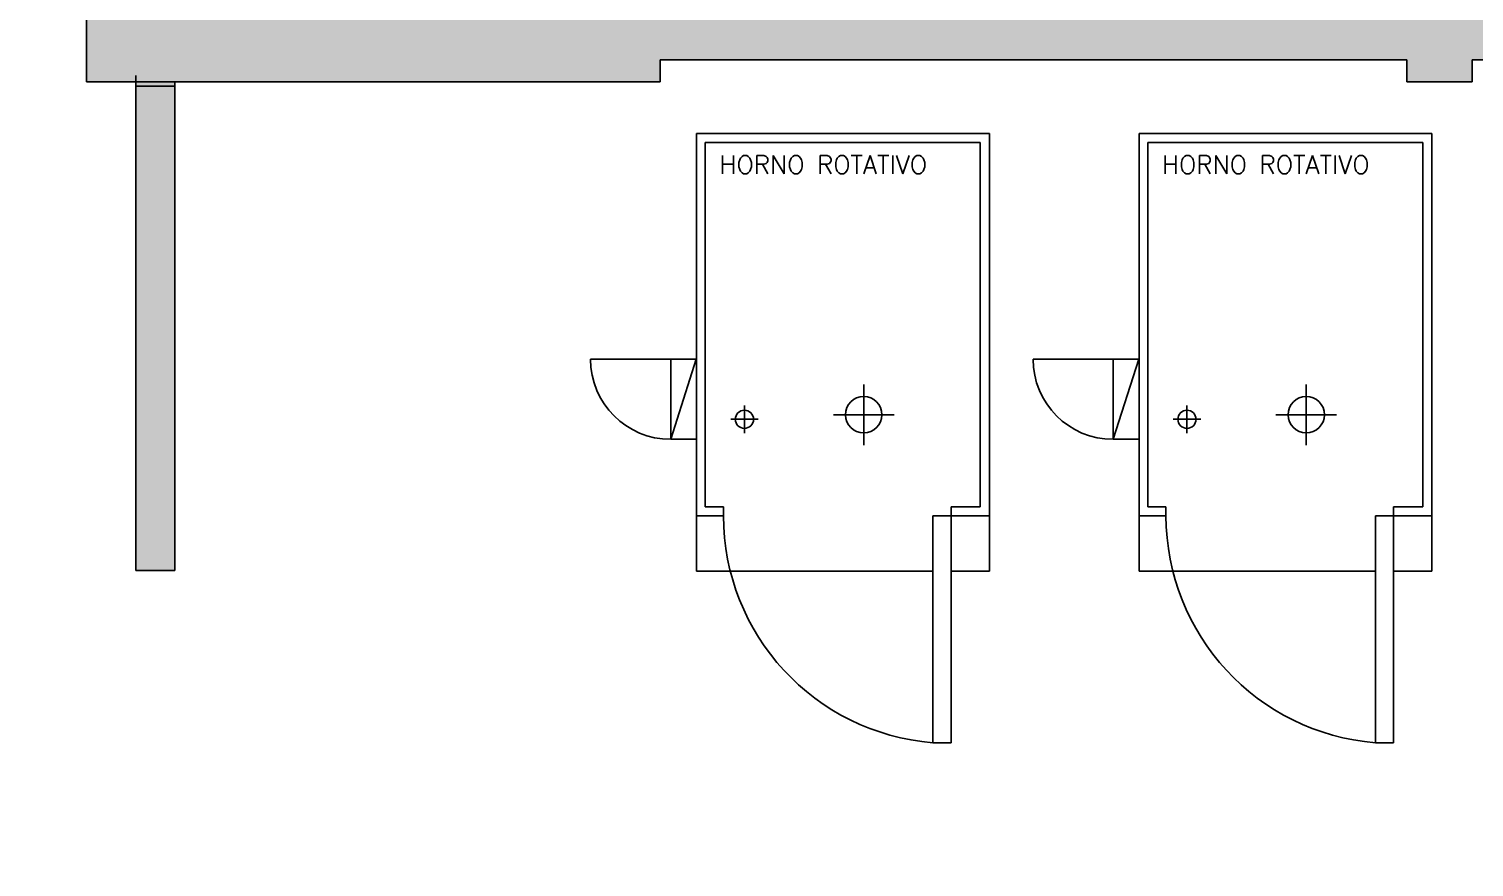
# Model space of a CAD drawing. Header units: metres. Extents: x 95 to 486, y 2972 to 3465.
# Drawn here: x 217.37 to 225.31, y 3405.26 to 3409.86 of the extents above; entities that cross this region are included whole.
import ezdxf

# ---------------------------------------------------------------- set-up
doc = ezdxf.new("R2010")
doc.units = ezdxf.units.M
for name, color, linetype in [('0_MUROS', 7, 'Continuous'), ('E_PANADERIA', 1, 'Continuous'), ('T_TEXTOS-EQUIPAMIENTO', 5, 'Continuous')]:
    doc.layers.add(name, color=color, linetype=linetype)
doc.styles.add('ROMANS', font='romans.shx', dxfattribs={"width": 0.8, "height": 0.15})

msp = doc.modelspace()

# ---------------------------------------------------------------- hatches: boundary and pattern name
at = {"layer": '0_MUROS'}
h = msp.add_hatch(color=256, dxfattribs=at)
h.paths.add_polyline_path([(216.4886, 3409.5745), (211.1886, 3409.5745), (211.1886, 3409.1545), (211.4686, 3409.1545), (211.4686, 3409.2745), (212.0686, 3409.2745), (213.8464, 3409.2745), (216.1886, 3409.2745), (216.1886, 3407.7545), (216.4886, 3407.7545)])
h.paths.add_polyline_path([(216.4886, 3409.9545), (216.2886, 3409.9545), (214.7846, 3409.9545), (214.7846, 3409.5745), (216.4886, 3409.5745)])
h.paths.add_polyline_path([(236.2786, 3409.9545), (217.6886, 3409.9545), (217.6886, 3409.5745), (220.8386, 3409.5745), (220.8386, 3409.6945), (224.9386, 3409.6945), (224.9386, 3409.5745), (225.2986, 3409.5745), (225.2986, 3409.6945), (230.4586, 3409.6945), (230.4586, 3409.5745), (230.7786, 3409.5745), (230.7786, 3409.6945), (235.9886, 3409.6945), (235.9886, 3404.3545), (236.3086, 3404.3545), (236.3086, 3404.7145), (236.3586, 3404.7145), (236.3586, 3404.8945), (236.2286, 3404.8945), (236.2286, 3409.3745), (236.3786, 3409.3745), (236.3786, 3409.7745), (236.2786, 3409.7745)])
h.paths.add_polyline_path([(230.6386, 3404.5395), (230.4586, 3404.5395), (230.4586, 3399.8795), (230.6386, 3399.8795)])
h.paths.add_polyline_path([(235.9886, 3409.6945), (235.8186, 3409.6945), (235.8186, 3409.3545), (235.9886, 3409.3545)], flags=16)
msp.add_hatch(color=256, dxfattribs=at).paths.add_polyline_path([(218.1736, 3409.5783), (217.9597, 3409.5783), (217.9597, 3406.891), (218.1736, 3406.891)])

# ---------------------------------------------------------------- linework, layer by layer
for p, q in [((217.6886, 3409.5745), (217.6886, 3409.9545)), ((220.8386, 3409.6945), (224.9386, 3409.6945)), ((220.8386, 3409.6945), (220.8386, 3409.5745)), ((224.9386, 3409.5745), (224.9386, 3409.6945)), ((225.2986, 3409.6945), (230.4586, 3409.6945)), ((225.2986, 3409.5745), (225.2986, 3409.6945)), ((217.6886, 3409.5745), (220.8386, 3409.5745)), ((217.9597, 3409.6084), (217.9597, 3406.891)), ((218.1736, 3406.891), (218.1736, 3409.5778)), ((224.9386, 3409.5745), (225.2986, 3409.5745)), ((218.1729, 3409.5506), (217.9596, 3409.5506)), ((217.9597, 3406.891), (218.1736, 3406.891))]:
    msp.add_line(p, q, dxfattribs=at)
at = {"layer": 'E_PANADERIA'}
for p, q in [((221.0396, 3409.291), (222.647, 3409.291)), ((221.0396, 3409.291), (221.0396, 3406.8864)), ((222.647, 3409.291), (222.647, 3406.8864)), ((223.4694, 3409.291), (225.0768, 3409.291)), ((223.4694, 3409.291), (223.4694, 3406.8864)), ((225.0768, 3409.291), (225.0768, 3406.8864)), ((221.087, 3409.241), (222.597, 3409.241)), ((221.087, 3409.241), (221.087, 3407.241)), ((222.597, 3409.241), (222.597, 3407.241)), ((223.5168, 3409.241), (223.5168, 3407.241)), ((223.5168, 3409.241), (225.0268, 3409.241)), ((225.0268, 3409.241), (225.0268, 3407.241)), ((220.897, 3408.051), (220.457, 3408.051)), ((220.897, 3408.051), (221.037, 3408.051)), ((220.897, 3407.611), (221.037, 3408.051)), ((220.897, 3408.051), (220.897, 3407.611)), ((223.3268, 3408.051), (222.8868, 3408.051)), ((223.3268, 3408.051), (223.3268, 3407.611)), ((223.3268, 3407.611), (223.4668, 3408.051)), ((223.3268, 3408.051), (223.4668, 3408.051)), ((221.957, 3407.9124), (221.957, 3407.5796)), ((224.3868, 3407.9124), (224.3868, 3407.5796)), ((221.302, 3407.7966), (221.302, 3407.6454)), ((223.7318, 3407.7966), (223.7318, 3407.6454)), ((221.2265, 3407.721), (221.3776, 3407.721)), ((221.7906, 3407.746), (222.1235, 3407.746)), ((223.6563, 3407.721), (223.8074, 3407.721)), ((224.2204, 3407.746), (224.5533, 3407.746)), ((220.897, 3407.611), (221.037, 3407.611)), ((223.3268, 3407.611), (223.4668, 3407.611)), ((221.087, 3407.241), (221.187, 3407.241)), ((221.187, 3407.241), (221.187, 3407.191)), ((222.437, 3407.241), (222.437, 3407.191)), ((222.437, 3407.241), (222.597, 3407.241)), ((223.5168, 3407.241), (223.6168, 3407.241)), ((223.6168, 3407.241), (223.6168, 3407.191)), ((224.8668, 3407.241), (225.0268, 3407.241)), ((224.8668, 3407.241), (224.8668, 3407.191)), ((221.0396, 3407.191), (221.187, 3407.191)), ((222.437, 3407.191), (222.337, 3407.191)), ((222.337, 3407.191), (222.337, 3405.945)), ((222.437, 3407.191), (222.647, 3407.191)), ((222.437, 3407.191), (222.437, 3405.9452)), ((223.4694, 3407.191), (223.6168, 3407.191)), ((224.7668, 3407.191), (224.7668, 3405.945)), ((224.8668, 3407.191), (224.7668, 3407.191)), ((224.8668, 3407.191), (224.8668, 3405.9452)), ((224.8668, 3407.191), (225.0768, 3407.191)), ((221.0396, 3406.8864), (222.337, 3406.8864)), ((222.437, 3406.8864), (222.647, 3406.8864)), ((223.4694, 3406.8864), (224.7668, 3406.8864)), ((224.8668, 3406.8864), (225.0768, 3406.8864)), ((222.337, 3405.9452), (222.437, 3405.9452)), ((224.7668, 3405.9452), (224.8668, 3405.9452))]:
    msp.add_line(p, q, dxfattribs=at)
for centre, radius in [((221.957, 3407.746), 0.1), ((224.3868, 3407.746), 0.1), ((221.302, 3407.721), 0.05), ((223.7318, 3407.721), 0.05)]:
    msp.add_circle(centre, radius, dxfattribs=at)
for centre, radius, end in [((220.897, 3408.051), 0.44, 270), ((223.3268, 3408.051), 0.44, 270), ((222.437, 3407.191), 1.25, 265.41143), ((224.8668, 3407.191), 1.25, 265.41143)]:
    msp.add_arc(centre, radius, 180, end, dxfattribs=at)

# ---------------------------------------------------------------- texts
at = {"layer": 'T_TEXTOS-EQUIPAMIENTO', "style": 'ROMANS'}
for p in [(221.1646, 3409.0687), (223.5944, 3409.0687)]:
    msp.add_text('HORNO ROTATIVO', height=0.1, dxfattribs=at).set_placement(p)

doc.saveas('drawing.dxf')
